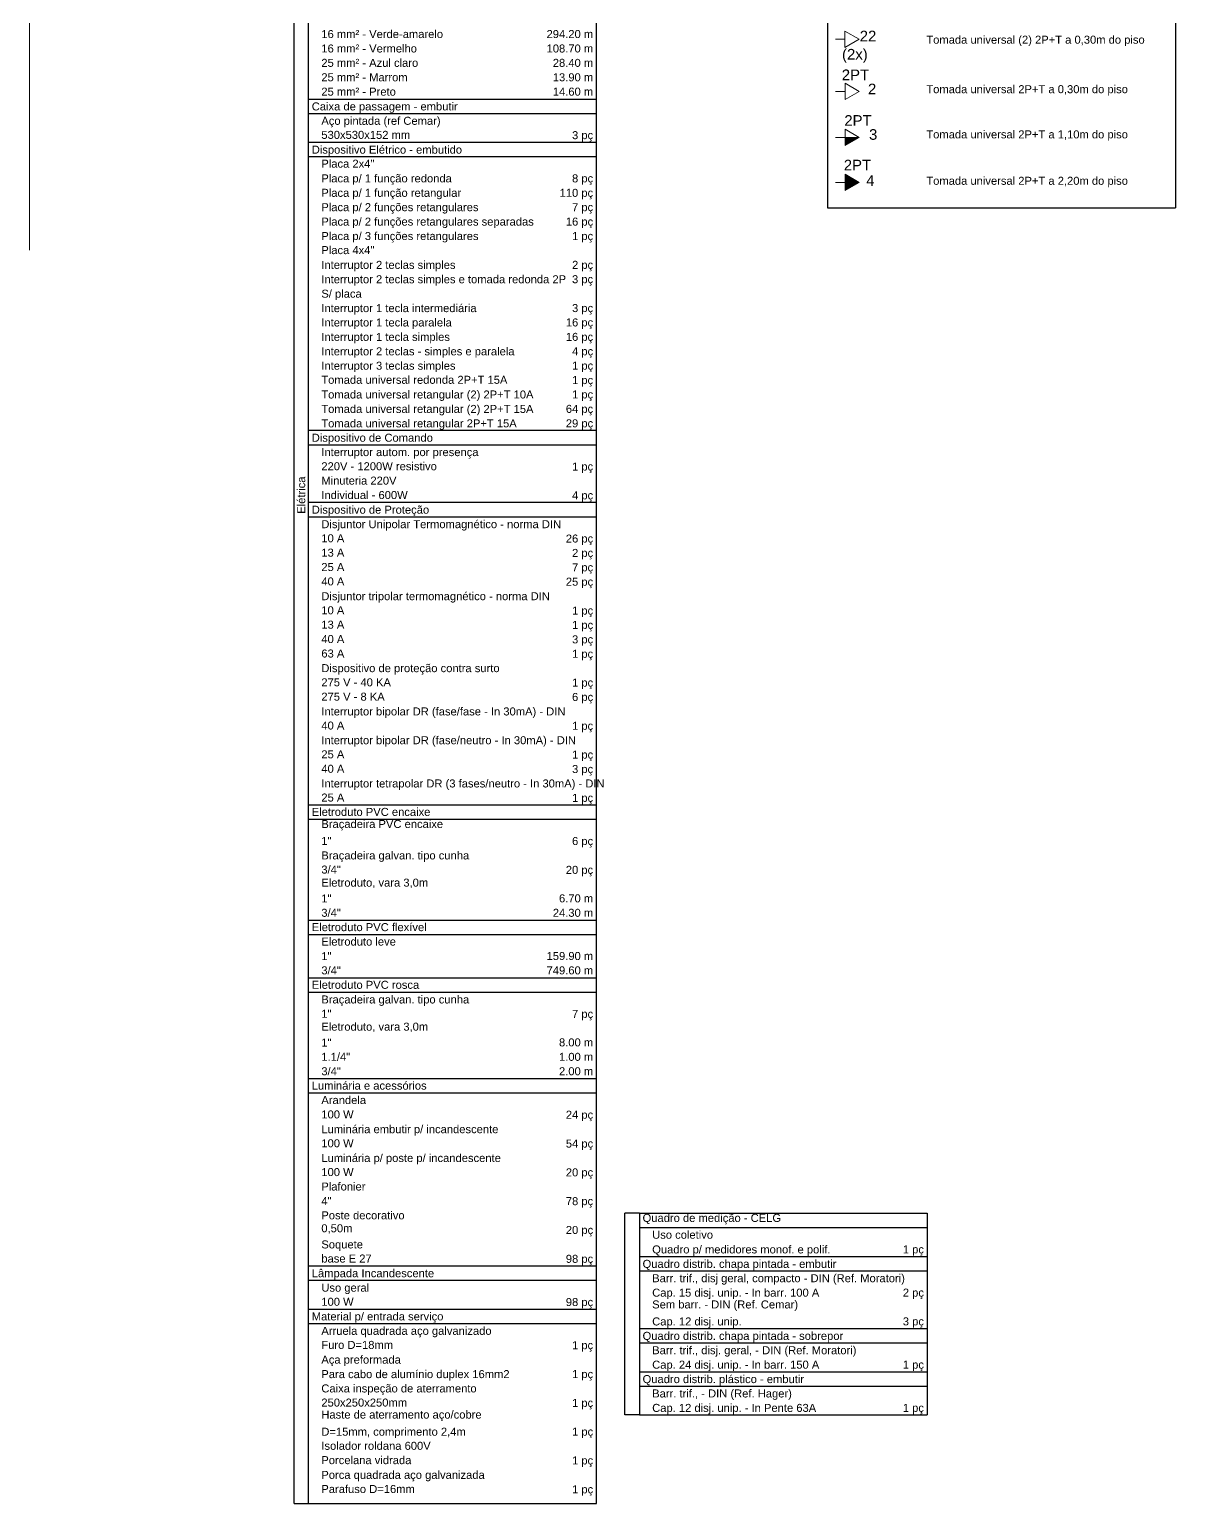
# Model space of a CAD drawing. Header units: inches. Extents: x 82 to 150, y -19 to 82.
# Drawn here: x 116.51 to 131.68, y -18.89 to 0.61 of the extents above; entities that cross this region are included whole.
import ezdxf

# ---------------------------------------------------------------- set-up
doc = ezdxf.new("R2010")
doc.units = ezdxf.units.IN
doc.header["$MEASUREMENT"] = 0
doc.linetypes.add('HIDDEN', pattern=[0.375, 0.25, -0.125])
for name, color, linetype, lineweight in [('BASE', 7, 'Continuous', 5), ('DI-Linhas do quadro', 7, 'HIDDEN', 30), ('DI-Textos do quadro', 5, 'Continuous', 20), ('P-SIMBOL', 5, 'Continuous', 20)]:
    doc.layers.add(name, color=color, linetype=linetype, lineweight=lineweight)
doc.styles.add('Arial', font='arial.ttf')

msp = doc.modelspace()

# ---------------------------------------------------------------- hatches: boundary and pattern name
at = {"layer": 'P-SIMBOL', "linetype": 'Continuous'}
for points in [[(127.303, -0.816), (127.49, -0.816), (127.303, -0.924)], [(127.303, -1.519), (127.49, -1.411), (127.303, -1.303)]]:
    msp.add_hatch(color=256, dxfattribs=at).paths.add_polyline_path(points)

# ---------------------------------------------------------------- linework, layer by layer
at = {"layer": 'BASE'}
msp.add_line((116.508, 49.97), (116.508, -2.309), dxfattribs=at)
at = {"layer": 'DI-Linhas do quadro', "linetype": 'Continuous'}
for p, q in [((120.011, -18.892), (120.011, 10.612)), ((124.011, -18.892), (124.011, 10.612)), ((127.069, 10.632), (127.069, -1.749)), ((131.677, 10.632), (131.677, -1.749)), ((120.202, -18.892), (120.202, 10.368)), ((120.202, -0.307), (124.011, -0.307)), ((120.202, -0.497), (124.011, -0.497)), ((120.202, -0.879), (124.011, -0.879)), ((120.202, -1.069), (124.011, -1.069)), ((127.069, -1.749), (131.677, -1.749)), ((120.202, -4.691), (124.011, -4.691)), ((120.202, -4.882), (124.011, -4.882)), ((120.202, -5.644), (124.011, -5.644)), ((120.202, -5.835), (124.011, -5.835)), ((120.202, -9.647), (124.011, -9.647)), ((120.202, -9.838), (124.011, -9.838)), ((120.202, -11.172), (124.011, -11.172)), ((120.202, -11.363), (124.011, -11.363)), ((120.202, -11.935), (124.011, -11.935)), ((120.202, -12.125), (124.011, -12.125)), ((120.202, -13.269), (124.011, -13.269)), ((120.202, -13.46), (124.011, -13.46)), ((124.39, -17.719), (124.39, -15.051)), ((124.58, -15.051), (124.39, -15.051)), ((124.58, -15.051), (128.39, -15.051)), ((124.58, -15.051), (124.58, -17.719)), ((128.39, -15.051), (128.39, -17.719)), ((124.58, -15.241), (128.39, -15.241)), ((120.202, -15.747), (124.011, -15.747)), ((124.58, -15.623), (128.39, -15.623)), ((120.202, -15.938), (124.011, -15.938)), ((124.58, -15.813), (128.39, -15.813)), ((120.202, -16.319), (124.011, -16.319)), ((120.202, -16.509), (124.011, -16.509)), ((124.58, -16.576), (128.39, -16.576)), ((124.58, -16.766), (128.39, -16.766)), ((124.58, -17.148), (128.39, -17.148)), ((124.58, -17.338), (128.39, -17.338)), ((124.58, -17.719), (124.39, -17.719)), ((124.58, -17.719), (128.39, -17.719)), ((120.011, -18.892), (124.011, -18.892))]:
    msp.add_line(p, q, dxfattribs=at)
at = {"layer": 'P-SIMBOL'}
for p, q in [((127.302, 0.376), (127.302, 0.592)), ((127.302, 0.592), (127.49, 0.484)), ((127.302, 0.484), (127.175, 0.484)), ((127.49, 0.484), (127.302, 0.376)), ((127.303, -0.098), (127.49, -0.206)), ((127.303, -0.314), (127.303, -0.098)), ((127.303, -0.206), (127.175, -0.206)), ((127.49, -0.206), (127.303, -0.314)), ((127.303, -0.708), (127.49, -0.816)), ((127.303, -0.924), (127.303, -0.708)), ((127.303, -0.816), (127.175, -0.816)), ((127.49, -0.816), (127.303, -0.816)), ((127.49, -0.816), (127.303, -0.924)), ((127.303, -1.519), (127.303, -1.303)), ((127.303, -1.303), (127.49, -1.411)), ((127.303, -1.411), (127.175, -1.411)), ((127.49, -1.411), (127.303, -1.519))]:
    msp.add_line(p, q, dxfattribs=at)

# ---------------------------------------------------------------- texts
at = {"layer": 'DI-Textos do quadro', "char_height": 0.1059, "line_spacing_factor": 0.798, "style": 'Arial'}
for s, insert, width, attachment_point in [('16 mm² - Verde-amarelo', (120.371, 0.498), 2.97986, 7), ('294.20 m', (123.969, 0.498), 1.14097, 9), ('16 mm² - Vermelho', (120.371, 0.307), 2.34199, 7), ('108.70 m', (123.969, 0.307), 1.14097, 9), ('Tomada universal (2) 2P+T a 0,30m do piso', (128.379, 0.393), 5.34854, 7), ('25 mm² - Azul claro', (120.371, 0.117), 2.37401, 7), ('28.40 m', (123.969, 0.117), 0.98884, 9), ('25 mm² - Marrom', (120.371, -0.074), 2.11246, 7), ('13.90 m', (123.969, -0.074), 0.98884, 9), ('25 mm² - Preto', (120.371, -0.264), 1.82421, 7), ('14.60 m', (123.969, -0.264), 0.98884, 9), ('Tomada universal 2P+T a 0,30m do piso', (128.379, -0.262), 4.93886, 7), ('Caixa de passagem - embutir', (120.244, -0.49), 3.5737, 7), ('Aço pintada (ref Cemar)', (120.371, -0.681), 2.91981, 7), ('530x530x152 mm', (120.371, -0.836), 2.17117, 7), ('3 pç', (123.969, -0.871), 0.51777, 9), ('Tomada universal 2P+T a 1,10m do piso', (128.379, -0.86), 4.93886, 7), ('Dispositivo Elétrico - embutido', (120.244, -1.062), 3.68579, 7), ('Placa 2x4"', (120.371, -1.217), 1.29843, 7), ('Placa p/ 1 função redonda', (120.371, -1.443), 3.19604, 7), ('8 pç', (123.969, -1.443), 0.51777, 9), ('Tomada universal 2P+T a 2,20m do piso', (128.379, -1.474), 4.93886, 7), ('Placa p/ 1 função retangular', (120.371, -1.634), 3.42424, 7), ('110 pç', (123.969, -1.634), 0.82203, 9), ('Placa p/ 2 funções retangulares', (120.371, -1.824), 3.85127, 7), ('7 pç', (123.969, -1.824), 0.51777, 9), ('Placa p/ 2 funções retangulares separadas', (120.371, -2.015), 5.20575, 7), ('16 pç', (123.969, -2.015), 0.6699, 9), ('Placa p/ 3 funções retangulares', (120.371, -2.206), 3.85127, 7), ('1 pç', (123.969, -2.206), 0.51777, 9), ('Placa 4x4"', (120.371, -2.361), 1.29843, 7), ('Interruptor 2 teclas simples', (120.371, -2.587), 3.28812, 7), ('2 pç', (123.969, -2.587), 0.51777, 9), ('Interruptor 2 teclas simples e tomada redonda 2P', (120.371, -2.777), 5.99575, 7), ('3 pç', (123.969, -2.777), 0.51777, 9), ('S/ placa', (120.371, -2.968), 0.99017, 7), ('Interruptor 1 tecla intermediária', (120.371, -3.159), 3.80323, 7), ('3 pç', (123.969, -3.159), 0.51777, 9), ('Interruptor 1 tecla paralela', (120.371, -3.349), 3.19471, 7), ('16 pç', (123.969, -3.349), 0.6699, 9), ('Interruptor 1 tecla simples', (120.371, -3.54), 3.15067, 7), ('16 pç', (123.969, -3.54), 0.6699, 9), ('Interruptor 2 teclas - simples e paralela', (120.371, -3.731), 4.73335, 7), ('4 pç', (123.969, -3.731), 0.51777, 9), ('Interruptor 3 teclas simples', (120.371, -3.921), 3.28812, 7), ('1 pç', (123.969, -3.921), 0.51777, 9), ('Tomada universal redonda 2P+T 15A', (120.371, -4.077), 4.5572, 7), ('1 pç', (123.969, -4.112), 0.51777, 9), ('Tomada universal retangular (2) 2P+T 10A', (120.371, -4.302), 5.19507, 7), ('1 pç', (123.969, -4.302), 0.51777, 9), ('Tomada universal retangular (2) 2P+T 15A', (120.371, -4.493), 5.19507, 7), ('64 pç', (123.969, -4.493), 0.6699, 9), ('Tomada universal retangular 2P+T 15A', (120.371, -4.684), 4.78539, 7), ('29 pç', (123.969, -4.684), 0.6699, 9), ('Dispositivo de Comando', (120.244, -4.874), 2.96918, 7), ('Interruptor autom. por presença', (120.371, -5.065), 3.84726, 7), ('220V - 1200W resistivo', (120.371, -5.221), 2.8304, 7), ('1 pç', (123.969, -5.256), 0.51777, 9), ('Minuteria 220V', (120.371, -5.411), 1.84156, 7), ('Individual - 600W', (120.371, -5.602), 2.11513, 7), ('4 pç', (123.969, -5.637), 0.51777, 9), ('Dispositivo de Proteção', (120.244, -5.827), 2.87844, 7), ('Disjuntor Unipolar Termomagnético - norma DIN', (120.371, -6.018), 5.87031, 7), ('10 A', (120.371, -6.174), 0.56314, 7), ('26 pç', (123.969, -6.209), 0.6699, 9), ('13 A', (120.371, -6.364), 0.56314, 7), ('2 pç', (123.969, -6.399), 0.51777, 9), ('25 A', (120.371, -6.555), 0.56314, 7), ('7 pç', (123.969, -6.59), 0.51777, 9), ('40 A', (120.371, -6.745), 0.56314, 7), ('Disjuntor tripolar termomagnético - norma DIN', (120.371, -6.971), 5.59675, 7), ('25 pç', (123.969, -6.78), 0.6699, 9), ('10 A', (120.371, -7.127), 0.56314, 7), ('13 A', (120.371, -7.317), 0.56314, 7), ('1 pç', (123.969, -7.162), 0.51777, 9), ('1 pç', (123.969, -7.352), 0.51777, 9), ('40 A', (120.371, -7.508), 0.56314, 7), ('3 pç', (123.969, -7.543), 0.51777, 9), ('63 A', (120.371, -7.699), 0.56314, 7), ('1 pç', (123.969, -7.734), 0.51777, 9), ('Dispositivo de proteção contra surto', (120.371, -7.924), 4.36904, 7), ('275 V - 40 KA', (120.371, -8.08), 1.70411, 7), ('1 pç', (123.969, -8.115), 0.51777, 9), ('275 V - 8 KA', (120.371, -8.27), 1.55198, 7), ('6 pç', (123.969, -8.305), 0.51777, 9), ('Interruptor bipolar DR (fase/fase - In 30mA) - DIN', (120.371, -8.496), 5.97573, 7), ('40 A', (120.371, -8.652), 0.56314, 7), ('1 pç', (123.969, -8.687), 0.51777, 9), ('Interruptor bipolar DR (fase/neutro - In 30mA) - DIN', (120.371, -8.877), 6.23329, 7), ('25 A', (120.371, -9.033), 0.56314, 7), ('1 pç', (123.969, -9.068), 0.51777, 9), ('40 A', (120.371, -9.224), 0.56314, 7), ('3 pç', (123.969, -9.259), 0.51777, 9), ('Interruptor tetrapolar DR (3 fases/neutro - In 30mA) - DIN', (120.371, -9.449), 6.93255, 7), ('25 A', (120.371, -9.605), 0.56314, 7), ('1 pç', (123.969, -9.64), 0.51777, 9), ('Eletroduto PVC encaixe', (120.244, -9.795), 2.90513, 7), ('Braçadeira PVC encaixe', (120.371, -9.986), 2.98119, 7), ('1"', (120.371, -10.177), 0.24954, 7), ('6 pç', (123.969, -10.212), 0.51777, 9), ('Braçadeira galvan. tipo cunha', (120.371, -10.402), 3.62307, 7), ('3/4"', (120.371, -10.558), 0.47774, 7), ('20 pç', (123.969, -10.593), 0.6699, 9), ('Eletroduto, vara 3,0m', (120.371, -10.749), 2.61689, 7), ('1"', (120.371, -10.939), 0.24954, 7), ('6.70 m', (123.969, -10.939), 0.83671, 9), ('3/4"', (120.371, -11.13), 0.47774, 7), ('24.30 m', (123.969, -11.13), 0.98884, 9), ('Eletroduto PVC flexível', (120.244, -11.32), 2.81439, 7), ('Eletroduto leve', (120.371, -11.511), 1.82688, 7), ('1"', (120.371, -11.702), 0.24954, 7), ('159.90 m', (123.969, -11.702), 1.14097, 9), ('3/4"', (120.371, -11.892), 0.47774, 7), ('749.60 m', (123.969, -11.892), 1.14097, 9), ('Eletroduto PVC rosca', (120.244, -12.083), 2.6329, 7), ('Braçadeira galvan. tipo cunha', (120.371, -12.308), 3.62307, 7), ('1"', (120.371, -12.464), 0.24954, 7), ('7 pç', (123.969, -12.499), 0.51777, 9), ('Eletroduto, vara 3,0m', (120.371, -12.655), 2.61689, 7), ('1"', (120.371, -12.845), 0.24954, 7), ('8.00 m', (123.969, -12.845), 0.83671, 9), ('1.1/4"', (120.371, -13.036), 0.70593, 7), ('1.00 m', (123.969, -13.036), 0.83671, 9), ('3/4"', (120.371, -13.227), 0.47774, 7), ('2.00 m', (123.969, -13.227), 0.83671, 9), ('Luminária e acessórios', (120.244, -13.417), 2.81706, 7), ('Arandela', (120.371, -13.608), 1.0956, 7), ('100 W', (120.371, -13.798), 0.79, 7), ('24 pç', (123.969, -13.833), 0.6699, 9), ('Luminária embutir p/ incandescente', (120.371, -14.024), 4.33835, 7), ('100 W', (120.371, -14.18), 0.79, 7), ('54 pç', (123.969, -14.215), 0.6699, 9), ('Luminária p/ poste p/ incandescente', (120.371, -14.405), 4.39973, 7), ('100 W', (120.371, -14.561), 0.79, 7), ('20 pç', (123.969, -14.596), 0.6699, 9), ('Plafonier', (120.371, -14.752), 1.08092, 7), ('4"', (120.371, -14.942), 0.24954, 7), ('78 pç', (123.969, -14.977), 0.6699, 9), ('0,50m', (120.371, -15.323), 0.76065, 7), ('Poste decorativo', (120.371, -15.133), 2.0404, 7), ('Quadro de medição - CELG', (124.623, -15.199), 3.39088, 7), ('20 pç', (123.969, -15.358), 0.6699, 9), ('Uso coletivo', (124.75, -15.39), 1.49327, 7), ('Soquete', (120.371, -15.549), 1.01953, 7), ('base E 27', (120.371, -15.705), 1.23305, 7), ('98 pç', (123.969, -15.74), 0.6699, 9), ('Quadro p/ medidores monof. e polif.', (124.75, -15.615), 4.36637, 7), ('1 pç', (128.347, -15.615), 0.51777, 9), ('Lâmpada Incandescente', (120.244, -15.93), 2.99854, 7), ('Quadro distrib. chapa pintada - embutir', (124.623, -15.806), 4.74669, 7), ('Uso geral', (120.371, -16.121), 1.17166, 7), ('Barr. trif., disj geral, compacto - DIN (Ref. Moratori)', (124.75, -15.996), 6.18925, 7), ('100 W', (120.371, -16.277), 0.79, 7), ('98 pç', (123.969, -16.312), 0.6699, 9), ('Cap. 15 disj. unip. - In barr. 100 A', (124.75, -16.187), 4.09147, 7), ('2 pç', (128.347, -16.187), 0.51777, 9), ('Material p/ entrada serviço', (120.244, -16.502), 3.22674, 7), ('Sem barr. - DIN (Ref. Cemar)', (124.75, -16.343), 3.57103, 7), ('Arruela quadrada aço galvanizado', (120.371, -16.693), 4.1702, 7), ('Cap. 12 disj. unip.', (124.75, -16.568), 2.19119, 7), ('3 pç', (128.347, -16.568), 0.51777, 9), ('Furo D=18mm', (120.371, -16.848), 1.75616, 7), ('1 pç', (123.969, -16.883), 0.51777, 9), ('Quadro distrib. chapa pintada - sobrepor', (124.623, -16.759), 4.9135, 7), ('Aça preformada', (120.371, -17.074), 1.94698, 7), ('Barr. trif., disj. geral, - DIN (Ref. Moratori)', (124.75, -16.949), 5.00157, 7), ('Para cabo de alumínio duplex 16mm2', (120.371, -17.265), 4.60924, 7), ('1 pç', (123.969, -17.265), 0.51777, 9), ('Cap. 24 disj. unip. - In barr. 150 A', (124.75, -17.14), 4.09147, 7), ('1 pç', (128.347, -17.14), 0.51777, 9), ('Caixa inspeção de aterramento', (120.371, -17.455), 3.80189, 7), ('Quadro distrib. plástico - embutir', (124.623, -17.331), 3.95669, 7), ('250x250x250mm', (120.371, -17.611), 2.09511, 7), ('1 pç', (123.969, -17.646), 0.51777, 9), ('Barr. trif., - DIN (Ref. Hager)', (124.75, -17.521), 3.4189, 7), ('Haste de aterramento aço/cobre', (120.371, -17.801), 3.92466, 7), ('Cap. 12 disj. unip. - In Pente 63A', (124.75, -17.712), 4.01674, 7), ('1 pç', (128.347, -17.712), 0.51777, 9), ('D=15mm, comprimento 2,4m', (120.371, -18.027), 3.53767, 7), ('1 pç', (123.969, -18.027), 0.51777, 9), ('Isolador roldana 600V', (120.371, -18.183), 2.67827, 7), ('Porcelana vidrada', (120.371, -18.373), 2.20721, 7), ('1 pç', (123.969, -18.408), 0.51777, 9), ('Porca quadrada aço galvanizada', (120.371, -18.599), 4.0034, 7), ('Parafuso D=16mm', (120.371, -18.755), 2.28994, 7), ('1 pç', (123.969, -18.79), 0.51777, 9)]:
    msp.add_mtext(s, dxfattribs=dict(at, insert=insert, width=width, attachment_point=attachment_point))
at = {"layer": 'DI-Textos do quadro', "insert": (120.159, -5.549), "char_height": 0.1059, "width": 0.91411, "attachment_point": 8, "rotation": 90, "line_spacing_factor": 0.798, "style": 'Arial'}
msp.add_mtext('Elétrica', dxfattribs=at)
at = {"layer": 'P-SIMBOL', "line_spacing_factor": 0.798, "style": 'Arial'}
for s, insert, char_height, width, attachment_point in [('22', (127.607, 0.455), 0.1412, 0.41835, 8), ('(2x)', (127.263, 0.172), 0.1412, 0.64405, 7), ('2PT', (127.441, -0.058), 0.1412, 0.68992, 8), ('2', (127.661, -0.245), 0.141, 0.20918, 8), ('2PT', (127.474, -0.662), 0.1412, 0.68992, 8), ('3', (127.675, -0.849), 0.141, 0.20918, 8), ('2PT', (127.467, -1.252), 0.1412, 0.68992, 8), ('4', (127.638, -1.456), 0.141, 0.20918, 8)]:
    msp.add_mtext(s, dxfattribs=dict(at, insert=insert, char_height=char_height, width=width, attachment_point=attachment_point))

doc.saveas('drawing.dxf')
